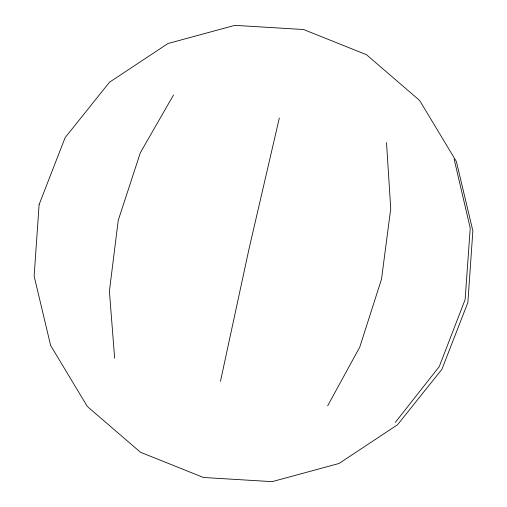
<?xml version="1.0" encoding="UTF-8"?>
<svg xmlns="http://www.w3.org/2000/svg" width="507" height="507" viewBox="0 0 507 507"><rect width="100%" height="100%" fill="white"/><g stroke="black" fill="none" stroke-linecap="round" stroke-linejoin="round"><path stroke-width="0.76" d="M220.463 381.353L249.038 248.81L279.319 118.055M327.649 405.847L359.793 347.042L381.53 279.078L390.732 208.611L386.505 142.543M173.508 95.012L140.338 152.74L118.245 220.33L109.398 291.164L114.652 358.316M395.276 422.432L439.29 366.536L465.122 299.58L470.236 228.112L454.133 159.128M39.121 204.524L34.14 276.131L50.637 345.527L86.989 405.911L88.611 407.615L140.49 452.276L203.434 477.48L272.132 481.65L339.006 463.493L397.507 424.777L441.914 369.292L467.879 302.476L472.86 230.869L456.363 161.473L420.011 101.089L418.389 99.385L366.51 54.724L303.566 29.52L234.868 25.35L167.994 43.507L109.493 82.223L65.086 137.708L39.121 204.524"/></g></svg>
